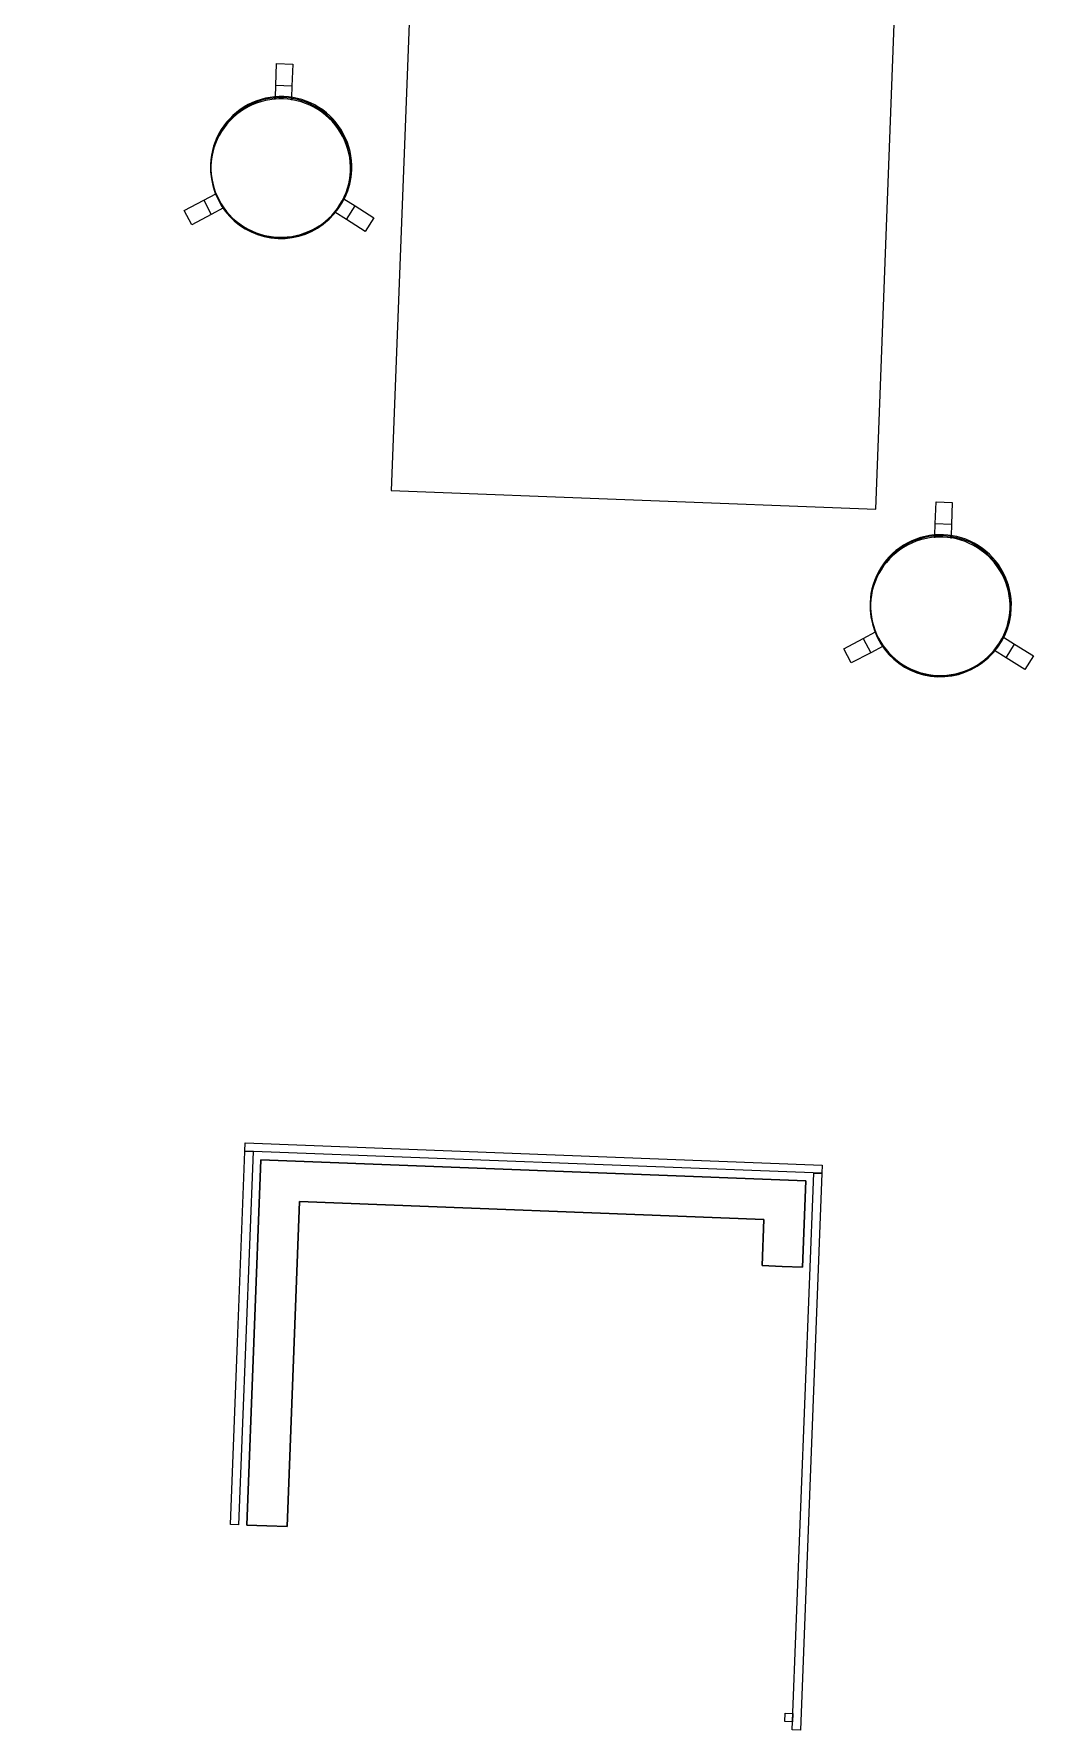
# Model space of a CAD drawing. Header units: millimetres. Extents: x 37982 to 83307, y -4479 to 56252.
# Drawn here: x 52578 to 55066, y 17796 to 21996 of the extents above; entities that cross this region are included whole.
import ezdxf

# ---------------------------------------------------------------- set-up
doc = ezdxf.new("R2010")
doc.units = ezdxf.units.MM
doc.header["$MEASUREMENT"] = 0
for name, color, linetype, lineweight in [('FIXT-JNRY-PART', 42, 'Continuous', 0), ('I-FURN', 40, 'Continuous', 13), ('PRTN-FULL', 6, 'Continuous', 30), ('Q-CASE', 33, 'Continuous', 13), ('WALL-LNIG', 1, 'Continuous', 0)]:
    doc.layers.add(name, color=color, linetype=linetype, lineweight=lineweight)

# ---------------------------------------------------------------- blocks, each defined once
blk = doc.blocks.new('reception table - reception table-9899637-GA PLAN - LEVEL 11')
at = {"layer": 'Q-CASE', "color": 0}
for p, q in [((-27199.3, 23907.9), (-28399.3, 23907.9)), ((-28399.3, 23907.9), (-28399.3, 20444.5)), ((-27199.3, 20444.5), (-27199.3, 23907.9)), ((-28399.3, 20444.5), (-27199.3, 20444.5))]:
    blk.add_line(p, q, dxfattribs=at)
blk = doc.blocks.new('Furniture_CHA-013_Stool Breakout High - CHA-013-V111-GA PLAN - LEVEL 11')
at = {"layer": 'I-FURN', "color": 0}
for p, q in [((-20, 205), (-20, 259.6)), ((-20, 259.6), (20, 259.6)), ((20, 259.6), (20, 205)), ((20, 205), (-20, 205)), ((-20, 176.7), (-20, 205)), ((20, 205), (-20, 205)), ((-20, 170.6), (-20, 174.1)), ((20, 205), (20, 176.9)), ((20, 174.1), (20, 170.6)), ((-187.5, -85.2), (-157.8, -68)), ((159.1, -68.7), (187.5, -85.2)), ((-234.9, -112.5), (-187.5, -85.2)), ((-214.9, -147.1), (-234.9, -112.5)), ((-167.5, -119.8), (-214.9, -147.1)), ((-187.5, -85.2), (-167.5, -119.8)), ((-187.5, -85.2), (-167.5, -119.8)), ((-137.8, -102.6), (-167.5, -119.8)), ((167.5, -119.8), (138.1, -102.8)), ((167.5, -119.8), (187.5, -85.2)), ((167.5, -119.8), (187.5, -85.2)), ((214.9, -147.1), (167.5, -119.8)), ((187.5, -85.2), (234.9, -112.5)), ((234.9, -112.5), (214.9, -147.1))]:
    blk.add_line(p, q, dxfattribs=at)
for centre, radius, start, end in [((0.9, 3.8), 175, 360, 180), ((0, 0), 173, 360, 180), ((0.2, 3.2), 173, 0, 180), ((0.9, 3.8), 175, 180, 360), ((0, 0), 173, 180, 360), ((0.2, 3.2), 173, 180, 0)]:
    blk.add_arc(centre, radius, start, end, dxfattribs=at)

msp = doc.modelspace()

# ---------------------------------------------------------------- linework, layer by layer
at = {"layer": 'PRTN-FULL'}
for p, q in [((53104.3, 18304.1), (53139.3, 19208.5)), ((53139.3, 19208.5), (54488.2, 19156.2)), ((54488.2, 19156.2), (54479.9, 18942.4)), ((53204.3, 18300.3), (53235.4, 19104.7)), ((53235.4, 19104.7), (54384.4, 19060.2)), ((54384.4, 19060.2), (54380, 18946.3)), ((54380, 18946.3), (54430, 18944.4)), ((54479.9, 18942.4), (54430, 18944.4)), ((53104.3, 18304.1), (53154.3, 18302.2)), ((53204.3, 18300.3), (53154.3, 18302.2))]:
    msp.add_line(p, q, dxfattribs=at)
at = {"layer": 'WALL-LNIG', "flags": 128}
for points in [[(54454.7, 17797.2), (54507.9, 19175.6), (54527.9, 19174.8), (54474.7, 17796.4), (54454.7, 17797.2)], [(54436.5, 17818), (54437.2, 17838), (54456.2, 17837.3), (54455.4, 17817.2), (54436.5, 17818)]]:
    msp.add_lwpolyline(points, close=True, dxfattribs=at)

# ---------------------------------------------------------------- block references
at = {"layer": 'I-FURN', "color": 40, "rotation": 357.816525054261}
for p in [(53188.5, 21662.1), (54821, 20577.2)]:
    msp.add_blockref('Furniture_CHA-013_Stool Breakout High - CHA-013-V111-GA PLAN - LEVEL 11', p, dxfattribs=at)
at = {"layer": 'Q-CASE', "color": 40, "rotation": 357.816525054261}
msp.add_blockref('reception table - reception table-9899637-GA PLAN - LEVEL 11', (81062, -646.5), dxfattribs=at)

# ---------------------------------------------------------------- next in the draw order: wipeouts: each hides what was drawn before it
msp.add_wipeout([(53099.9, 19225), (53094.9, 19225.2), (53064.6, 18440.8), (53069.6, 18440.6)]).dxf.layer = 'FIXT-JNRY-PART'

# ---------------------------------------------------------------- next in the draw order: wipeouts: each hides what was drawn before it
msp.add_wipeout([(53094.9, 19225.2), (51860.7, 19272.9), (51830.4, 18488.5), (53064.6, 18440.8)]).dxf.layer = 'FIXT-JNRY-PART'

# ---------------------------------------------------------------- next in the draw order: wipeouts: each hides what was drawn before it
msp.add_wipeout([(53095.9, 19250.2), (52445.7, 19275.3), (52444.8, 19250.3), (53094.9, 19225.2)]).dxf.layer = 'FIXT-JNRY-PART'

# ---------------------------------------------------------------- next in the draw order: linework, layer by layer
at = {"layer": 'WALL-LNIG', "flags": 128}
for points in [[(53100.9, 19250), (54528.7, 19194.8), (54527.9, 19174.8), (53100.1, 19230), (53100.9, 19250)], [(53064.4, 18305.7), (53100.1, 19230), (53120.1, 19229.2), (53084.4, 18304.9), (53064.4, 18305.7)]]:
    msp.add_lwpolyline(points, close=True, dxfattribs=at)

doc.saveas('drawing.dxf')
